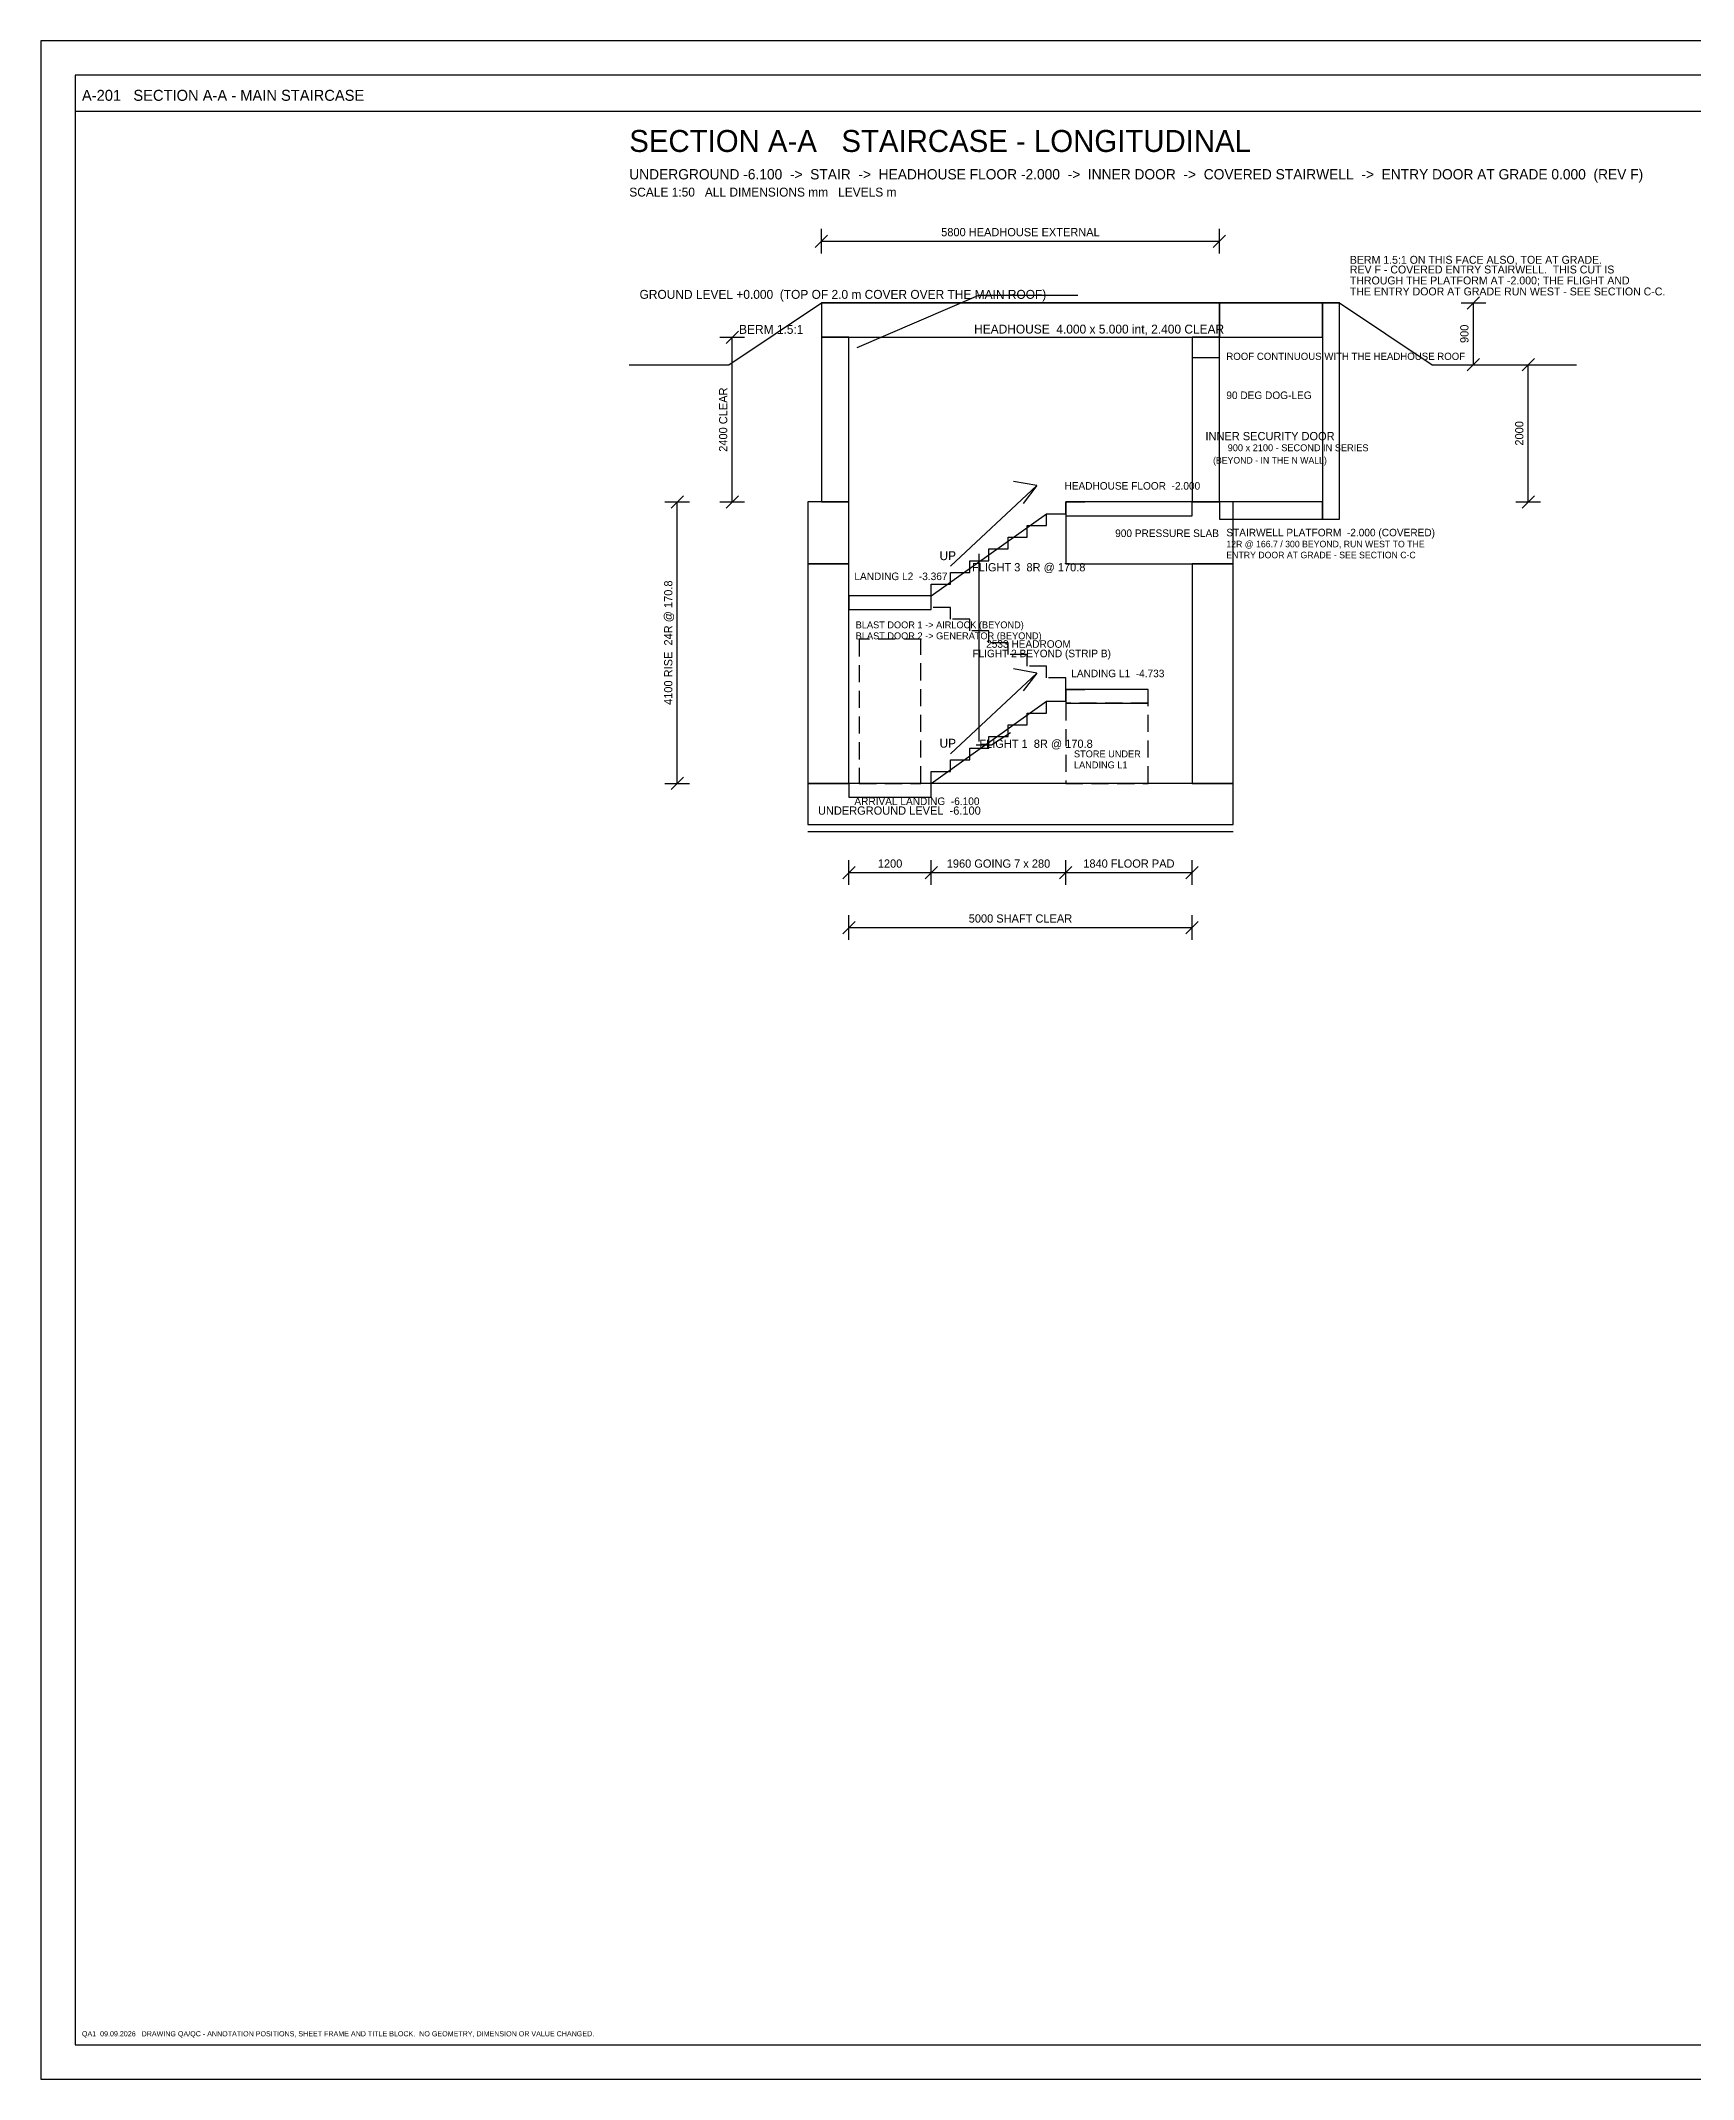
# Model space of a CAD drawing. Extents: x -11175 to 30875, y -24980 to 4720.
# Drawn here: x -11175 to 12903, y -24980 to 4720 of the extents above; entities that cross this region are included whole.
import ezdxf
from ezdxf.enums import TextEntityAlignment as Align

# ---------------------------------------------------------------- set-up
doc = ezdxf.new("R2010")
doc.units = 0
doc.header["$LTSCALE"] = 25
doc.linetypes.add('DASHED', pattern=[15, 10, -5])
for name, color, linetype in [('DIM', 4, 'CONTINUOUS'), ('GROUND', 42, 'CONTINUOUS'), ('HIDDEN', 8, 'DASHED'), ('LEADER', 7, 'Continuous'), ('OPENINGS', 1, 'CONTINUOUS'), ('SHEET-BORDER', 7, 'Continuous'), ('SHEET-TEXT', 7, 'Continuous'), ('STAIRS', 3, 'CONTINUOUS'), ('TEXT', 2, 'CONTINUOUS'), ('WALLS', 7, 'CONTINUOUS')]:
    doc.layers.add(name, color=color, linetype=linetype)

msp = doc.modelspace()

# ---------------------------------------------------------------- linework, layer by layer
at = {"layer": 'DIM'}
for p, q in [((110, 1710), (290, 1890)), ((200, 1620), (200, 1980)), ((200, 1800), (6000, 1800)), ((5910, 1710), (6090, 1890)), ((6000, 1620), (6000, 1980)), ((9520, 900), (9880, 900)), ((9610, 810), (9790, 990)), ((9700, 0), (9700, 900)), ((-1280, 400), (-920, 400)), ((-1190, 310), (-1010, 490)), ((-1100, -2000), (-1100, 400)), ((9520, 0), (9880, 0)), ((9610, -90), (9790, 90)), ((10320, 0), (10680, 0)), ((10410, -90), (10590, 90)), ((10500, -2000), (10500, 0)), ((2080, -2937), (3340, -1760)), ((3340, -1760), (3000, -1700)), ((3340, -1760), (3140, -2020)), ((-2080, -2000), (-1720, -2000)), ((-1990, -2090), (-1810, -1910)), ((-1900, -6100), (-1900, -2000)), ((-1280, -2000), (-920, -2000)), ((-1190, -2090), (-1010, -1910)), ((10320, -2000), (10680, -2000)), ((10410, -2090), (10590, -1910)), ((2500, -5490), (2500, -2757)), ((3340, -4493), (3000, -4433)), ((2080, -5670), (3340, -4493)), ((3340, -4493), (3140, -4753)), ((-2080, -6100), (-1720, -6100)), ((-1990, -6190), (-1810, -6010)), ((510, -7490), (690, -7310)), ((600, -7580), (600, -7220)), ((600, -7400), (1800, -7400)), ((1710, -7490), (1890, -7310)), ((1710, -7490), (1890, -7310)), ((1800, -7580), (1800, -7220)), ((1800, -7580), (1800, -7220)), ((1800, -7400), (3760, -7400)), ((3670, -7490), (3850, -7310)), ((3670, -7490), (3850, -7310)), ((3760, -7580), (3760, -7220)), ((3760, -7580), (3760, -7220)), ((3760, -7400), (5600, -7400)), ((5510, -7490), (5690, -7310)), ((5600, -7580), (5600, -7220)), ((510, -8290), (690, -8110)), ((600, -8380), (600, -8020)), ((600, -8200), (5600, -8200)), ((5510, -8290), (5690, -8110)), ((5600, -8380), (5600, -8020))]:
    msp.add_line(p, q, dxfattribs=at)
at = {"layer": 'GROUND'}
for p, q in [((-1150, 0), (200, 900)), ((200, 900), (7750, 900)), ((7750, 900), (9100, 0)), ((-2600, 0), (-1150, 0)), ((9100, 0), (11200, 0)), ((0, -6800), (6200, -6800))]:
    msp.add_line(p, q, dxfattribs=at)
msp.add_lwpolyline([(6000, -2250), (7500, -2250), (7500, -2000), (6000, -2000)], close=True, dxfattribs=at)
at = {"layer": 'HIDDEN'}
msp.add_lwpolyline([(3760, -4733), (3760, -4562), (3480, -4562), (3480, -4391), (3200, -4391), (3200, -4221), (2920, -4221), (2920, -4050), (2640, -4050), (2640, -3879), (2360, -3879), (2360, -3708), (2080, -3708), (2080, -3537), (1800, -3537), (1800, -3366), (1520, -3366)], dxfattribs=at)
for points in [[(750, -6100), (1650, -6100), (1650, -4000), (750, -4000)], [(3760, -6100), (4960, -6100), (4960, -4933), (3760, -4933)]]:
    msp.add_lwpolyline(points, close=True, dxfattribs=at)
at = {"layer": 'LEADER'}
for p, q in [((2487, 1007), (717, 246)), ((3935, 1007), (2487, 1007)), ((2453, -5539), (2678, -5539)), ((2678, -5539), (2954, -5357))]:
    msp.add_line(p, q, dxfattribs=at)
at = {"layer": 'OPENINGS'}
msp.add_lwpolyline([(5600, -2000), (6000, -2000), (6000, 100), (5600, 100)], close=True, dxfattribs=at)
at = {"layer": 'SHEET-BORDER'}
for p, q in [((30875, 4720), (-11175, 4720)), ((-11175, 4720), (-11175, -24980)), ((30375, 4220), (-10675, 4220)), ((-10675, 4220), (-10675, -24480)), ((-10675, 3695), (30375, 3695)), ((-10675, -24480), (30375, -24480)), ((-11175, -24980), (30875, -24980))]:
    msp.add_line(p, q, dxfattribs=at)
at = {"layer": 'STAIRS'}
for p, q in [((1800, -3367), (3480, -2171)), ((1800, -6100), (3480, -4904))]:
    msp.add_line(p, q, dxfattribs=at)
for points in [[(1800, -3367), (1800, -3196), (2080, -3196), (2080, -3025), (2360, -3025), (2360, -2855), (2640, -2855), (2640, -2684), (2920, -2684), (2920, -2513), (3200, -2513), (3200, -2342), (3480, -2342), (3480, -2171), (3760, -2171), (3760, -2000), (4040, -2000)], [(1800, -6100), (1800, -5929), (2080, -5929), (2080, -5758), (2360, -5758), (2360, -5588), (2640, -5588), (2640, -5417), (2920, -5417), (2920, -5246), (3200, -5246), (3200, -5075), (3480, -5075), (3480, -4904), (3760, -4904), (3760, -4733), (4040, -4733)]]:
    msp.add_lwpolyline(points, dxfattribs=at)
for points in [[(3760, -2200), (5600, -2200), (5600, -2000), (3760, -2000)], [(600, -3567), (1800, -3567), (1800, -3367), (600, -3367)], [(3760, -4933), (4960, -4933), (4960, -4733), (3760, -4733)], [(600, -6300), (1800, -6300), (1800, -6100), (600, -6100)]]:
    msp.add_lwpolyline(points, close=True, dxfattribs=at)
at = {"layer": 'WALLS'}
for points in [[(200, 400), (6000, 400), (6000, 900), (200, 900)], [(6000, 400), (7500, 400), (7500, 900), (6000, 900)], [(7500, -2250), (7750, -2250), (7750, 900), (7500, 900)], [(200, -2000), (600, -2000), (600, 400), (200, 400)], [(5600, -2000), (6000, -2000), (6000, 400), (5600, 400)], [(0, -2900), (600, -2900), (600, -2000), (0, -2000)], [(3760, -2900), (6200, -2900), (6200, -2000), (3760, -2000)], [(0, -6100), (600, -6100), (600, -2900), (0, -2900)], [(5600, -6100), (6200, -6100), (6200, -2900), (5600, -2900)], [(0, -6700), (6200, -6700), (6200, -6100), (0, -6100)]]:
    msp.add_lwpolyline(points, close=True, dxfattribs=at)

# ---------------------------------------------------------------- texts
at = {"layer": 'DIM'}
for s, p in [('5800 HEADHOUSE EXTERNAL', (3100, 1872)), ('1200', (1200, -7328)), ('1960 GOING 7 x 280', (2780, -7328)), ('1840 FLOOR PAD', (4680, -7328)), ('5000 SHAFT CLEAR', (3100, -8128))]:
    msp.add_text(s, height=120, dxfattribs=at).set_placement(p, align=Align.CENTER)
for s, p in [('900', (9628, 450)), ('2400 CLEAR', (-1172, -800)), ('2000', (10428, -1000)), ('4100 RISE  24R @ 170.8', (-1972, -4050))]:
    msp.add_text(s, height=120, rotation=90, dxfattribs=at).set_placement(p, align=Align.CENTER)
at = {"layer": 'HIDDEN'}
for s, height, p in [('(BEYOND - IN THE N WALL)', 95, (5906, -1440)), ('12R @ 166.7 / 300 BEYOND, RUN WEST TO THE', 95, (6100, -2660)), ('ENTRY DOOR AT GRADE - SEE SECTION C-C', 95, (6100, -2820)), ('BLAST DOOR 1 -> AIRLOCK (BEYOND)', 100, (700, -3840)), ('BLAST DOOR 2 -> GENERATOR (BEYOND)', 100, (700, -4000)), ('FLIGHT 2 BEYOND (STRIP B)', 110, (2400, -4262))]:
    msp.add_text(s, height=height, dxfattribs=at).set_placement(p)
at = {"layer": 'SHEET-TEXT'}
for s, height, p in [('A-201   SECTION A-A - MAIN STAIRCASE', 160, (-10575, 3845)), ('QA1  09.09.2026   DRAWING QA/QC - ANNOTATION POSITIONS, SHEET FRAME AND TITLE BLOCK.  NO GEOMETRY, DIMENSION OR VALUE CHANGED.', 75, (-10575, -24355))]:
    msp.add_text(s, height=height, dxfattribs=at).set_placement(p)
at = {"layer": 'TEXT'}
for s, height, p in [('SECTION A-A   STAIRCASE - LONGITUDINAL', 320, (-2600, 3100)), ('UNDERGROUND -6.100  ->  STAIR  ->  HEADHOUSE FLOOR -2.000  ->  INNER DOOR  ->  COVERED STAIRWELL  ->  ENTRY DOOR AT GRADE 0.000  (REV F)', 150, (-2600, 2700)), ('SCALE 1:50   ALL DIMENSIONS mm   LEVELS m', 130, (-2600, 2450)), ('BERM 1.5:1 ON THIS FACE ALSO, TOE AT GRADE.', 115, (7900, 1471)), ('THROUGH THE PLATFORM AT -2.000; THE FLIGHT AND', 115, (7900, 1170)), ('REV F - COVERED ENTRY STAIRWELL.  THIS CUT IS', 115, (7900, 1330)), ('GROUND LEVEL +0.000  (TOP OF 2.0 m COVER OVER THE MAIN ROOF)', 130, (-2450, 960)), ('THE ENTRY DOOR AT GRADE RUN WEST - SEE SECTION C-C.', 115, (7900, 1010)), ('BERM 1.5:1', 130, (-1000, 450)), ('HEADHOUSE  4.000 x 5.000 int, 2.400 CLEAR', 130, (2425, 454)), ('ROOF CONTINUOUS WITH THE HEADHOUSE ROOF', 105, (6100, 70)), ('90 DEG DOG-LEG', 110, (6100, -500)), ('INNER SECURITY DOOR', 120, (5796, -1100)), ('900 x 2100 - SECOND IN SERIES', 100, (6120, -1260)), ('HEADHOUSE FLOOR  -2.000', 110, (3741, -1820)), ('900 PRESSURE SLAB', 110, (4480, -2510)), ('STAIRWELL PLATFORM  -2.000 (COVERED)', 110, (6100, -2500)), ('UP', 130, (1920, -2847)), ('FLIGHT 3  8R @ 170.8', 120, (2394, -3011)), ('LANDING L2  -3.367', 110, (680, -3138)), ('2533 HEADROOM', 110, (2600, -4124)), ('LANDING L1  -4.733', 110, (3840, -4553)), ('UP', 130, (1920, -5580)), ('FLIGHT 1  8R @ 170.8', 120, (2501, -5582)), ('STORE UNDER', 100, (3880, -5720)), ('LANDING L1', 100, (3880, -5880)), ('UNDERGROUND LEVEL  -6.100', 120, (150, -6556)), ('ARRIVAL LANDING  -6.100', 110, (680, -6415))]:
    msp.add_text(s, height=height, dxfattribs=at).set_placement(p)

doc.saveas('drawing.dxf')
